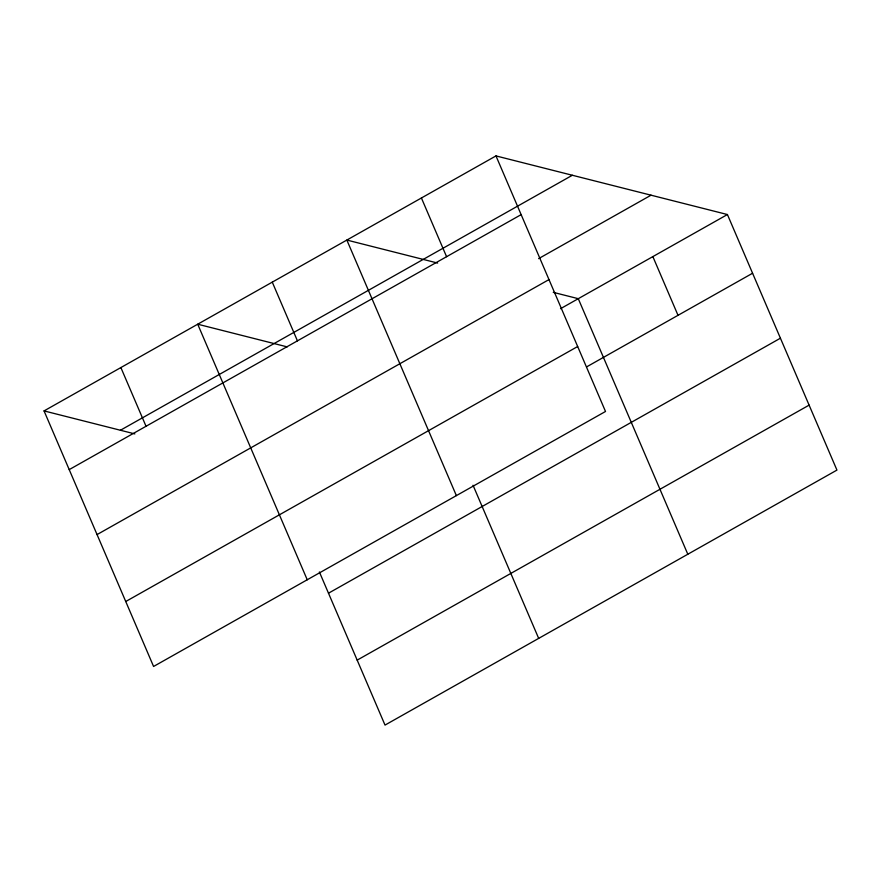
<?xml version="1.0" encoding="UTF-8"?>
<svg xmlns="http://www.w3.org/2000/svg" width="881" height="881" viewBox="0 0 881 881"><rect width="100%" height="100%" fill="white"/><g stroke="black" fill="none" stroke-linecap="round" stroke-linejoin="round"><path stroke-width="1.32" d="M495.981 155.915L605.511 411.471L153.58 666.465L44.05 410.909L495.981 155.915L727.42 214.535L836.95 470.091L385.019 725.085L319.385 571.956M120.422 430.258L572.353 175.264M69.214 469.617L521.145 214.634M538.599 258.64L651.048 195.186M97.053 534.58L548.984 279.585M560.525 308.702L727.42 214.535M125.741 601.514L577.672 346.519M586.878 366.738L752.583 273.242M328.492 593.199L780.423 338.205M357.179 660.122L809.11 405.128M437.648 263.067L346.85 240.061L456.38 495.618M553.257 292.349L578.277 298.681L687.808 554.237M287.195 346.883L197.707 324.208L307.238 579.775M44.05 410.909L134.848 433.904M652.854 256.602L678.018 315.321M421.415 197.994L446.579 256.701M473.042 485.266L538.676 638.384M272.273 282.14L297.437 340.848M120.873 367.564L146.037 426.272"/></g></svg>
